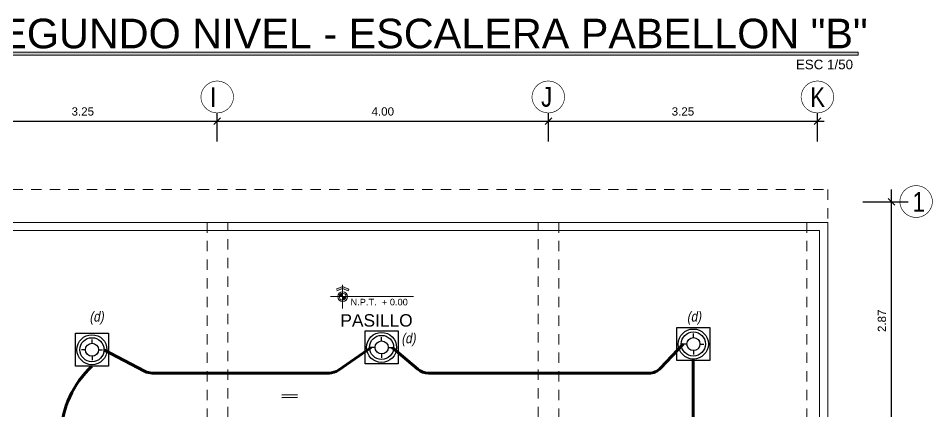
# Model space of a CAD drawing. Header units: millimetres. Extents: x 3354 to 3637, y 1117 to 1358.
# Drawn here: x 3563.05 to 3574.1, y 1174.92 to 1179.67 of the extents above; entities that cross this region are included whole.
import ezdxf

# ---------------------------------------------------------------- set-up
doc = ezdxf.new("R2010")
doc.units = ezdxf.units.MM
doc.linetypes.add('HIDDEN', pattern=[0.375, 0.25, -0.125])
for name, color, linetype, lineweight in [('ACCESORIOS', 4, 'Continuous', 18), ('cables', 152, 'Continuous', 60), ('CASCO', 252, 'Continuous', 9), ('COTAS', 7, 'Continuous', 9), ('muros', 7, 'Continuous', 5)]:
    doc.layers.add(name, color=color, linetype=linetype, lineweight=lineweight)
doc.layers.add('LUMINARIAS', color=2, linetype='Continuous')
doc.styles.add('1', font='arial.ttf')
doc.styles.add('BYE', font='ARIALN.TTF', dxfattribs={"oblique": 10, "height": 2})
doc.styles.get("Standard").update_dxf_attribs({"font": 'arial.ttf'})
doc.styles.add('style1', font='arial.ttf')
doc.styles.add('style2', font='arial.ttf')
doc.dimstyles.new('Esc  1  50', dxfattribs={"dimtxt": 0.1, "dimasz": 0.08, "dimexe": 0.2, "dimexo": 0.15, "dimgap": 0.065, "dimtad": 1, "dimzin": 4, "dimdsep": 46, "dimtxsty": 'Standard', "dimblk": 'OBLIQUE', "dimcen": 0.12, "dimdle": 0.15, "dimadec": 0, "dimazin": 0, "dimtfac": 1, "dimtix": 1, "dimtmove": 0, "dimatfit": 3, "dimldrblk": 'OBLIQUE', "dimfxl": 1, "dimarcsym": 0})

# ---------------------------------------------------------------- blocks, each defined once
blk = doc.blocks.new('_Oblique')
at = {"color": 0, "linetype": 'ByBlock', "lineweight": -2}
blk.add_line((-0.5, -0.5), (0.5, 0.5), dxfattribs=at)
blk = doc.blocks.new('*D53')
at = {"layer": 'CASCO', "color": 0, "lineweight": -2, "transparency": 16777216}
for p, q in [((3562.202, 1178.181), (3562.202, 1178.529)), ((3565.453, 1178.181), (3565.453, 1178.529)), ((3562.122, 1178.429), (3565.533, 1178.429))]:
    blk.add_line(p, q, dxfattribs=at)
at = {"layer": 'Defpoints', "color": 0, "transparency": 16777216}
for p in [(3565.453, 1178.429), (3562.202, 1177.931), (3565.453, 1177.931)]:
    blk.add_point(p, dxfattribs=at)
at = {"layer": 'CASCO', "color": 0, "lineweight": -2, "transparency": 16777216, "xscale": 0.08, "yscale": 0.08, "zscale": 0.08, "rotation": 180}
blk.add_blockref('_Oblique', (3562.202, 1178.429), dxfattribs=at)
at = {"layer": 'CASCO', "color": 0, "lineweight": -2, "transparency": 16777216, "xscale": 0.08, "yscale": 0.08, "zscale": 0.08}
blk.add_blockref('_Oblique', (3565.453, 1178.429), dxfattribs=at)
at = {"layer": 'CASCO', "color": 0, "lineweight": 5, "transparency": 16777216, "insert": (3563.828, 1178.545), "char_height": 0.1, "attachment_point": 5}
blk.add_mtext('3.25', dxfattribs=at)
blk = doc.blocks.new('*D54')
at = {"layer": 'CASCO', "color": 0, "lineweight": -2, "transparency": 16777216}
for p, q in [((3565.453, 1178.181), (3565.453, 1178.529)), ((3569.454, 1178.181), (3569.454, 1178.529)), ((3565.373, 1178.429), (3569.534, 1178.429))]:
    blk.add_line(p, q, dxfattribs=at)
at = {"layer": 'Defpoints', "color": 0, "transparency": 16777216}
for p in [(3569.454, 1178.429), (3565.453, 1177.931), (3569.454, 1177.931)]:
    blk.add_point(p, dxfattribs=at)
at = {"layer": 'CASCO', "color": 0, "lineweight": -2, "transparency": 16777216, "xscale": 0.08, "yscale": 0.08, "zscale": 0.08, "rotation": 180}
blk.add_blockref('_Oblique', (3565.453, 1178.429), dxfattribs=at)
at = {"layer": 'CASCO', "color": 0, "lineweight": -2, "transparency": 16777216, "xscale": 0.08, "yscale": 0.08, "zscale": 0.08}
blk.add_blockref('_Oblique', (3569.454, 1178.429), dxfattribs=at)
at = {"layer": 'CASCO', "color": 0, "lineweight": 5, "transparency": 16777216, "insert": (3567.453, 1178.545), "char_height": 0.1, "attachment_point": 5}
blk.add_mtext('4.00', dxfattribs=at)
blk = doc.blocks.new('*D55')
at = {"layer": 'CASCO', "color": 0, "lineweight": -2, "transparency": 16777216}
for p, q in [((3569.454, 1178.181), (3569.454, 1178.529)), ((3572.706, 1178.181), (3572.706, 1178.529)), ((3569.374, 1178.429), (3572.786, 1178.429))]:
    blk.add_line(p, q, dxfattribs=at)
at = {"layer": 'Defpoints', "color": 0, "transparency": 16777216}
for p in [(3572.706, 1178.429), (3569.454, 1177.931), (3572.706, 1177.931)]:
    blk.add_point(p, dxfattribs=at)
at = {"layer": 'CASCO', "color": 0, "lineweight": -2, "transparency": 16777216, "xscale": 0.08, "yscale": 0.08, "zscale": 0.08, "rotation": 180}
blk.add_blockref('_Oblique', (3569.454, 1178.429), dxfattribs=at)
at = {"layer": 'CASCO', "color": 0, "lineweight": -2, "transparency": 16777216, "xscale": 0.08, "yscale": 0.08, "zscale": 0.08}
blk.add_blockref('_Oblique', (3572.706, 1178.429), dxfattribs=at)
at = {"layer": 'CASCO', "color": 0, "lineweight": 5, "transparency": 16777216, "insert": (3571.08, 1178.545), "char_height": 0.1, "attachment_point": 5}
blk.add_mtext('3.25', dxfattribs=at)
blk = doc.blocks.new('*D65')
at = {"layer": 'CASCO', "color": 0, "lineweight": -2, "transparency": 16777216}
for p, q in [((3573.601, 1174.427), (3573.601, 1177.602)), ((3573.255, 1177.452), (3573.801, 1177.452)), ((3573.255, 1174.577), (3573.801, 1174.577))]:
    blk.add_line(p, q, dxfattribs=at)
at = {"layer": 'Defpoints', "color": 0, "transparency": 16777216}
for p in [(3573.105, 1177.452), (3573.601, 1177.452), (3573.105, 1174.577)]:
    blk.add_point(p, dxfattribs=at)
at = {"layer": 'CASCO', "color": 0, "lineweight": -2, "transparency": 16777216, "xscale": 0.08, "yscale": 0.08, "zscale": 0.08}
for p, rotation in [((3573.601, 1177.452), 90), ((3573.601, 1174.577), 270)]:
    blk.add_blockref('_Oblique', p, dxfattribs=dict(at, rotation=rotation))
at = {"layer": 'CASCO', "color": 0, "transparency": 16777216, "insert": (3573.485, 1176.015), "char_height": 0.1, "attachment_point": 5, "rotation": 90}
blk.add_mtext('2.87', dxfattribs=at)
blk = doc.blocks.new('dtyrdyt')
at = {"layer": 'CASCO'}
h = blk.add_hatch(color=256, dxfattribs=at)
h.paths.add_polyline_path([(850.126, 424.939), (850.167, 424.939, 0.414214), (850.126, 424.98)])
h.paths.add_polyline_path([(850.126, 424.898), (850.126, 424.939), (850.084, 424.939, 0.414214)])
blk.add_hatch(color=256, dxfattribs=at).paths.add_polyline_path([(850.126, 424.839), (850.057, 424.867), (850.049, 424.849), (850.126, 424.818), (850.202, 424.849), (850.194, 424.867)])
for p, q in [((850.126, 424.939), (850.126, 425.084)), ((849.981, 424.939), (850.981, 424.939)), ((850.126, 424.939), (850.126, 424.795)), ((850.126, 424.818), (850.049, 424.849)), ((850.126, 424.839), (850.057, 424.867)), ((850.126, 424.839), (850.194, 424.867)), ((850.126, 424.818), (850.202, 424.849)), ((850.202, 424.849), (850.194, 424.867))]:
    blk.add_line(p, q, dxfattribs=at)
for radius in [0.0578, 0.0413]:
    blk.add_circle((850.126, 424.939), radius, dxfattribs=at)
blk = doc.blocks.new('FLUORESCENTE CIRCULAR 1x32W')
at = {"layer": 'LUMINARIAS'}
for p, q in [((1338.2108, 550.5744), (1338.2108, 550.6095)), ((1338.1516, 550.5152), (1338.1165, 550.5152)), ((1338.2108, 550.456), (1338.2108, 550.4209)), ((1338.27, 550.5152), (1338.3051, 550.5152))]:
    blk.add_line(p, q, dxfattribs=at)
blk.add_lwpolyline([(1338.0603, 550.6647), (1338.3603, 550.6647), (1338.3603, 550.3647), (1338.0603, 550.3647)], close=True, dxfattribs=at)
for centre, radius in [((1338.2103, 550.5147), 0.136), ((1338.2103, 550.5147), 0.1091), ((1338.2108, 550.5152), 0.0592)]:
    blk.add_circle(centre, radius, dxfattribs=at)

msp = doc.modelspace()

# ---------------------------------------------------------------- hatches: boundary and pattern name
at = {"layer": 'muros', "ltscale": 2}
msp.add_hatch(color=7, dxfattribs=at).paths.add_polyline_path([(3573.196, 1179.225), (3562.485, 1179.225), (3562.485, 1179.261), (3573.196, 1179.261)])

# ---------------------------------------------------------------- linework, layer by layer
at = {"ltscale": 0.5}
for p, q in [((3566.232, 1175.087), (3566.423, 1175.09)), ((3566.233, 1175.122), (3566.423, 1175.125))]:
    msp.add_line(p, q, dxfattribs=at)
at = {"layer": 'cables'}
for points in [[(3567.565, 1175.693), (3567.877, 1175.43, 0.177154), (3568.006, 1175.382), (3570.666, 1175.382, 0.208001), (3570.812, 1175.446), (3571.081, 1175.734)], [(3564.084, 1175.665), (3564.575, 1175.406, 0.121993), (3564.668, 1175.383), (3566.803, 1175.383, 0.152466), (3566.917, 1175.419), (3567.314, 1175.693)], [(3570.687, 1172.607), (3570.687, 1173.763, -0.414214), (3570.887, 1173.963), (3571.002, 1173.963, 0.414214), (3571.202, 1174.163), (3571.202, 1175.553)]]:
    msp.add_lwpolyline(points, format="xyb", dxfattribs=at)
msp.add_arc((3564.71, 1174.623), 1.143, 132.4684, 224.7589, dxfattribs=at)
at = {"layer": 'CASCO', "ltscale": 2, "const_width": 0.0076}
for points in [[(3565.649, 1178.716, -0.951688), (3565.255, 1178.716, -1)], [(3569.65, 1178.716, -0.951688), (3569.256, 1178.716, -1)], [(3572.902, 1178.716, -0.951688), (3572.508, 1178.716, -1)], [(3573.701, 1177.452, 0.951688), (3574.095, 1177.452, 1)]]:
    msp.add_lwpolyline(points, format="xyb", close=True, dxfattribs=at)
at = {"layer": 'CASCO', "linetype": 'HIDDEN', "lineweight": 5, "ltscale": 0.5}
msp.add_lwpolyline([(3562.078, 1177.205), (3562.078, 1177.602), (3572.83, 1177.602), (3572.83, 1177.205)], dxfattribs=at)
at = {"layer": 'CASCO', "lineweight": 5}
for points in [[(3562.078, 1174.702), (3562.078, 1177.205), (3572.83, 1177.205), (3572.83, 1174.702)], [(3562.178, 1174.702), (3562.178, 1177.105), (3572.73, 1177.105), (3572.73, 1174.702)]]:
    msp.add_lwpolyline(points, dxfattribs=at)
at = {"layer": 'CASCO', "linetype": 'HIDDEN', "lineweight": 5, "ltscale": 0.5}
for points in [[(3565.579, 1177.205), (3565.329, 1177.205), (3565.329, 1173.501), (3565.579, 1173.501)], [(3569.329, 1177.205), (3569.579, 1177.205), (3569.579, 1173.501), (3569.329, 1173.501)], [(3572.83, 1177.205), (3572.579, 1177.205), (3572.579, 1174.702), (3572.83, 1174.702)]]:
    msp.add_lwpolyline(points, close=True, dxfattribs=at)
at = {"layer": 'COTAS'}
msp.add_lwpolyline([(3573.196, 1179.225), (3562.485, 1179.225), (3562.485, 1179.261), (3573.196, 1179.261)], close=True, dxfattribs=at)

# ---------------------------------------------------------------- block references
at = {"layer": 'CASCO', "xscale": -1, "rotation": 180}
msp.add_blockref('dtyrdyt', (2716.842, 1601.246), dxfattribs=at)
at = {"layer": 'LUMINARIAS', "xscale": 1.33333333333303, "yscale": 1.33333333333303, "zscale": 1.33333333333303, "rotation": 270}
for p in [(2829.919, 2959.946), (2833.419, 2959.974), (2837.186, 2960.015)]:
    msp.add_blockref('FLUORESCENTE CIRCULAR 1x32W', p, dxfattribs=at)

# ---------------------------------------------------------------- texts
at = {"layer": 'ACCESORIOS', "color": 4, "linetype": 'Continuous', "lineweight": 20, "ltscale": 0.1, "style": 'BYE', "oblique": 10}
for p in [(3563.909, 1176.006), (3571.128, 1176.006), (3567.678, 1175.743)]:
    msp.add_text('(d)', height=0.1229, dxfattribs=at).set_placement(p)
at = {"layer": 'CASCO', "style": 'style1', "width": 0.8}
for s, p in [('I', (3565.366, 1178.599)), ('J', (3569.366, 1178.603)), ('K', (3572.619, 1178.599)), ('1', (3573.855, 1177.333))]:
    msp.add_text(s, height=0.24, dxfattribs=at).set_placement(p)
at = {"layer": 'CASCO', "style": '1'}
msp.add_text('N.P.T.  + 0.00', height=0.08, dxfattribs=at).set_placement((3567.063, 1176.201))
at = {"layer": 'CASCO', "insert": (3567.377, 1176.019), "char_height": 0.15, "width": 4.61659, "attachment_point": 5, "style": 'style2'}
msp.add_mtext('\\A1;PASILLO', dxfattribs=at)
at = {"layer": 'COTAS'}
for s, height, style, p in [('SEGUNDO NIVEL - ESCALERA PABELLON "B"', 0.35785, '1', (3562.485, 1179.309)), ('ESC 1/50', 0.1155, 'style2', (3572.445, 1179.056))]:
    msp.add_text(s, height=height, dxfattribs=dict(at, style=style)).set_placement(p)

# ---------------------------------------------------------------- dimensions: what is measured, and where the dimension line sits
at = {"layer": 'CASCO', "lineweight": 5}
for base, p1, p2, picture, middle in [((3565.453, 1178.429), (3562.202, 1177.931), (3565.453, 1177.931), '*D53', (3563.828, 1178.545)), ((3569.454, 1178.429), (3565.453, 1177.931), (3569.454, 1177.931), '*D54', (3567.453, 1178.545)), ((3572.706, 1178.429), (3569.454, 1177.931), (3572.706, 1177.931), '*D55', (3571.08, 1178.545))]:
    dim = msp.add_linear_dim(base=base, p1=p1, p2=p2, angle=180, dimstyle='Esc  1  50', override={"dimexe": 0.1, "dimexo": 0.25, "dimdle": 0.08}, dxfattribs=at)
    dim.commit()
    dim.dimension.update_dxf_attribs({"geometry": picture, "text_midpoint": middle})
at = {"layer": 'CASCO'}
dim = msp.add_linear_dim(base=(3573.6008213, 1177.4521721), p1=(3573.1052461, 1174.5771722), p2=(3573.1052461, 1177.4521721), angle=270, dimstyle='Esc  1  50', dxfattribs=at)
dim.commit()
dim.dimension.update_dxf_attribs({"geometry": '*D65', "text_midpoint": (3573.484764, 1176.0146722)})

doc.saveas('drawing.dxf')
